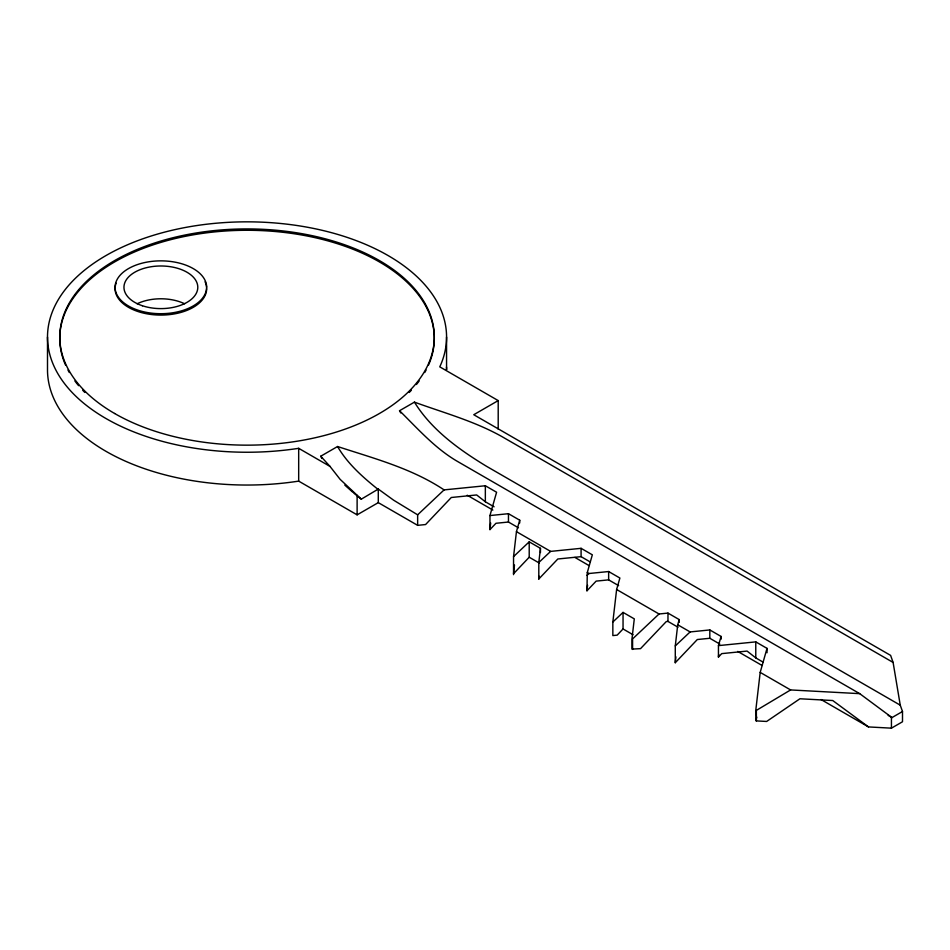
<?xml version="1.0" encoding="UTF-8"?>
<svg xmlns="http://www.w3.org/2000/svg" width="950" height="950" viewBox="0 0 950 950"><rect width="100%" height="100%" fill="white"/><g stroke="black" fill="none" stroke-linecap="round" stroke-linejoin="round"><path stroke-width="1.43" d="M518.451 527.796L508.464 522.025L495.959 523.284L489.963 529.601L490.675 523.023M514.484 564.965L513.546 573.717L529.209 557.234L529.209 541.844L540.455 548.328L540.455 552.532M589.831 561.711L581.091 556.664L557.816 558.992L538.804 579.001L539.113 576.222M618.64 585.639L608.641 579.868L596.149 581.115L586.969 590.781L587.575 585.153M719.803 644.053L709.816 638.281L697.312 639.528L675.284 662.72L675.913 656.842M763.266 662.233L755.773 657.899L747.08 651.082L721.727 653.624L718.449 657.079L718.722 654.562M513.546 574.655L513.546 556.605L516.444 531.656L519.709 520.196L508.464 513.701L489.963 515.553L489.963 529.601M538.804 579.001L538.804 562.519L540.455 548.328M586.969 590.781L587.29 572.565L592.337 554.824L581.091 548.328L550.62 551.392L516.444 531.656M677.967 627.19L667.969 621.419L666.247 621.597L640.538 648.648L631.999 649.099L631.999 638.59L634.291 618.877L623.046 612.394L623.046 628.959L617.156 635.146L612.845 635.586L612.845 622.001L616.621 589.499L619.887 578.028L608.641 571.544L588.941 573.515L587.29 572.565M675.284 662.72L675.284 645.905L677.73 624.779L679.214 619.59L667.969 613.094L659.039 613.985L616.621 589.499M498.204 429.115L498.204 400.591L473.753 414.723L890.613 655.393L893.107 662.447L900.256 705.173L902.5 711.514L902.5 721.762L891.432 728.163L868.502 726.928L832.734 700.53L799.924 698.773L766.65 721.454L756.366 720.908L755.808 710.066L760.19 672.386L767.018 648.375L755.773 641.879L718.449 645.62L718.449 657.079M489.963 515.553L496.589 492.242L485.343 485.759L444.089 489.891C411.825 468.362 373.968 458.434 337.559 446.512L320.744 456.226L321.967 458.446M718.449 645.62L721.062 636.441L709.816 629.945L690.116 631.928L677.73 624.779M755.808 720.587L756.794 717.119M353.744 493.062L361.297 499.166L378.29 489.072L393.644 500.199L417.644 514.829L417.644 525.35L425.588 524.543L451.298 497.491L476.662 494.95L485.343 501.778L494.095 506.825M417.644 514.829L444.089 489.891M513.546 556.605L529.209 541.844M538.804 562.519L550.62 551.392M586.969 575.379L588.941 573.515M612.845 622.001L623.046 612.394M632.581 649.444L632.581 638.922L659.039 613.985M675.284 645.905L690.116 631.928M756.366 720.908L756.366 710.386L790.602 689.938L859.714 693.654L891.991 717.582L902.5 711.514M400.769 412.953L399.546 410.721L414.426 402.135C443.757 412.799 474.335 421.123 501.695 436.466L893.107 662.447M47.5 337.036L47.5 369.847A199.536 115.199 0 0 0 298.68 481.116L357.117 514.852L378.29 502.633L417.644 525.35M498.204 400.591L439.767 366.854A199.536 115.199 0 0 0 264.421 222.276A199.536 115.199 0 0 0 48.26 347.082A199.536 115.199 0 0 0 298.68 448.317L329.994 466.402L340.147 479.37L361.297 499.166M900.256 705.173L486.459 466.26C459.004 449.576 431.561 429.899 414.426 402.135M859.714 693.654L457.971 461.712C435.361 448.744 417.905 428.818 399.546 410.721M888.143 715.362L891.991 717.582M467.21 495.235L492.848 510.043M574.904 557.413L589 565.559M737.734 651.427L762.09 665.487M821.073 699.544L868.502 726.928M760.19 672.386L790.602 689.938M529.209 557.234L539.208 563.006M623.046 628.959L633.044 634.731M378.112 489.452C362.758 477.137 347.546 463.707 337.559 446.512M352.771 492.219L344.826 485.117M329.994 466.402L320.744 456.226M891.432 717.06L891.432 728.163M767.018 648.375L767.018 652.745M755.773 641.879L755.773 657.899M721.062 636.441L721.062 639.219M709.816 629.945L709.816 638.281M679.214 619.59L679.214 622.357M667.969 613.094L667.969 621.419M608.641 571.544L608.641 579.868M581.091 548.328L581.091 556.664M519.709 520.196L519.709 522.963M508.464 513.701L508.464 522.025M485.343 485.759L485.343 501.778M446.559 337.036L446.559 369.847A199.536 115.199 0 0 0 446.5 366.997M378.29 489.072L378.29 502.633M357.117 495.306L357.117 514.852M298.68 448.317L298.68 481.116M137.132 303.774A36.919 21.316 0 0 1 184.609 303.774M206.661 288.658A45.79 26.434 0 0 1 156.073 314.937A45.79 26.434 0 0 1 116.09 283.147M205.093 281.817A45.79 26.434 0 0 1 206.589 287.28A45.79 26.434 0 0 1 137.976 310.187A45.79 26.434 0 0 1 137.976 264.397A45.79 26.434 0 0 1 206.661 287.292M426.087 370.061A187.269 108.122 0 0 1 424.733 372.519M419.176 380.962A187.269 108.122 0 0 1 416.421 384.501M411.374 390.236A187.269 108.122 0 0 1 409.213 392.457M84.847 392.457A187.269 108.122 0 0 1 82.686 390.236M78.612 385.664A187.269 108.122 0 0 1 74.884 380.962M69.326 372.519A187.269 108.122 0 0 1 67.972 370.061M65.526 365.026A187.269 108.122 0 0 1 247.036 230.28A187.269 108.122 0 0 1 428.533 365.026M142.417 305.758A36.919 21.316 0 0 0 197.79 287.292A36.919 21.316 0 0 0 142.417 268.838A36.919 21.316 0 0 0 142.417 305.758M114.617 413.488A187.269 108.122 0 0 0 427.916 365.026A187.269 108.122 0 0 0 198.562 232.607A187.269 108.122 0 0 0 114.617 413.488"/></g></svg>
